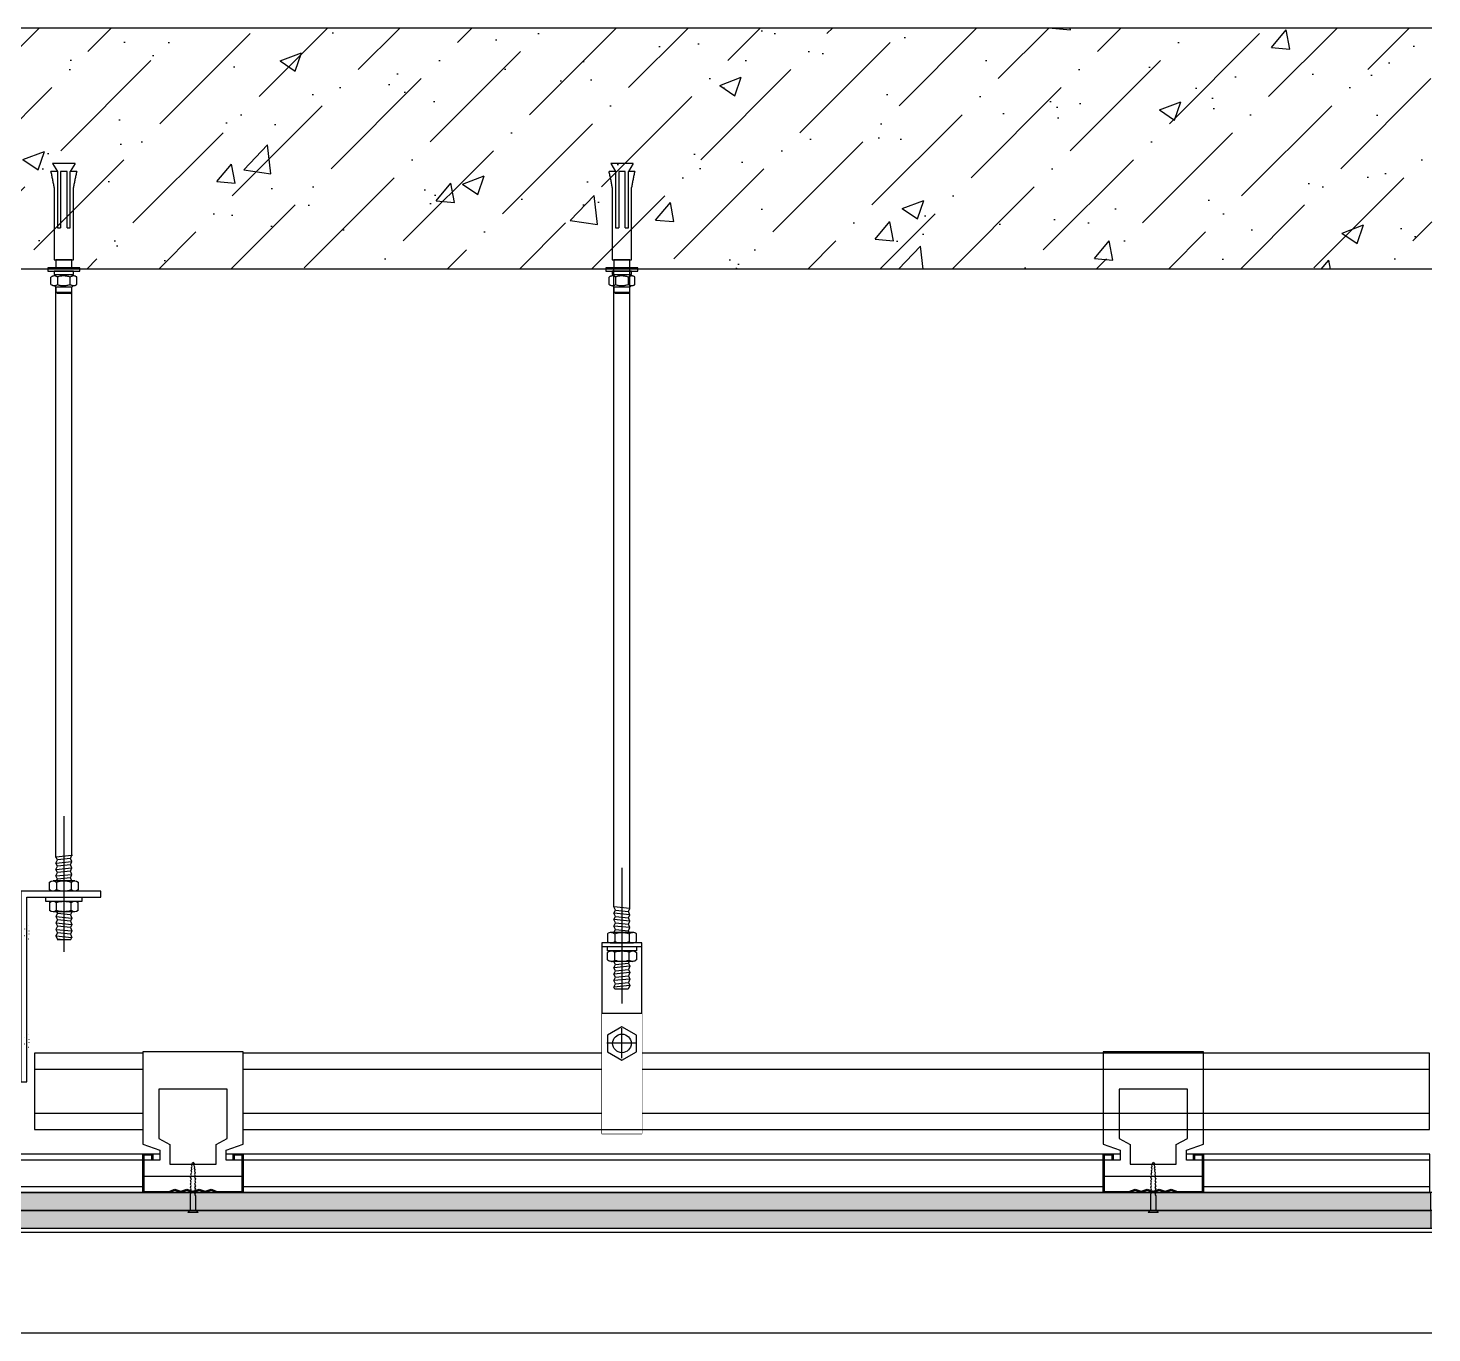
# Model space of a CAD drawing. Header units: millimetres. Extents: x 413534 to 445094, y -245300 to -235817.
# Drawn here: x 425300 to 425999, y -238234 to -237585 of the extents above; entities that cross this region are included whole.
import ezdxf

# ---------------------------------------------------------------- set-up
doc = ezdxf.new("R2010")
doc.units = ezdxf.units.MM
doc.header["$LTSCALE"] = 150
doc.header["$MEASUREMENT"] = 0
for name, pattern in [('ACAD_ISO07W100', [3, 0, -3]), ('CENTER', [50.8, 31.75, -6.35, 6.35, -6.35]), ('DASH', [0.35, 0.25, -0.1]), ('DASHEDX2', [38.1, 25.4, -12.7])]:
    doc.linetypes.add(name, pattern=pattern)
for name, color, linetype in [('4-Fine(立面细线)', 251, 'Continuous'), ('D-节点填充', 250, 'Continuous'), ('D-造型细线', 146, 'Continuous'), ('E-楼板、墙体', 6, 'Continuous'), ('E-立面造型线', 3, 'Continuous'), ('E-顶面轮廓线', 4, 'Continuous')]:
    doc.layers.add(name, color=color, linetype=linetype)

# ---------------------------------------------------------------- blocks, each defined once
blk = doc.blocks.new('*U16')
at = {"layer": 'D-节点填充'}
h = blk.add_hatch(dxfattribs=at)
h.set_pattern_fill('CROSS,_O', color=256, scale=10)
h.set_pattern_definition([(0, (990.746, 412.277), (2.5, 2.5), [1.25, -3.75]), (90, (991.371, 411.652), (-2.5, 2.5), [1.25, -3.75])])
h.paths.add_polyline_path([(0, 9), (0, 0), (847.4, 0), (847.4, 9)])
blk.add_lwpolyline([(0, 9), (0, 0), (847.4, 0), (847.4, 9)], close=True)
blk = doc.blocks.new('*U17')
at = {"layer": 'D-节点填充'}
h = blk.add_hatch(dxfattribs=at)
h.set_pattern_fill('CROSS,_O', color=256, scale=10)
h.set_pattern_definition([(0, (981.6973, 412.277), (2.5, 2.5), [1.25, -3.75]), (90, (982.3223, 411.652), (-2.5, 2.5), [1.25, -3.75])])
h.paths.add_polyline_path([(0, 9), (0, 0), (838.35, 0), (838.35, 9)])
blk.add_lwpolyline([(0, 9), (0, 0), (838.35, 0), (838.35, 9)], close=True)
blk = doc.blocks.new('*U20')
at = {"linetype": 'ACAD_ISO07W100', "ltscale": 0.3}
for p, q in [((-25.5, 113), (-25.5, 288.49)), ((-17.5, 112.2), (-17.5, 288.49))]:
    blk.add_line(p, q, dxfattribs=at)
at = {"color": 251, "linetype": 'CENTER', "ltscale": 3}
blk.add_line((-21.5, 132.44), (-21.5, 64.8), dxfattribs=at)
for p, q in [((-17.5, 112.2), (-25.5, 113)), ((-24.74, 111.32), (-25.5, 113)), ((-18.26, 110.67), (-17.5, 112.2)), ((-25.5, 109.8), (-24.74, 111.32)), ((-17.5, 109), (-25.5, 109.8)), ((-24.74, 108.12), (-25.5, 109.8)), ((-25.5, 106.6), (-24.74, 108.12)), ((-17.5, 105.8), (-25.5, 106.6)), ((-24.74, 104.92), (-25.5, 106.6)), ((-25.5, 103.4), (-24.74, 104.92)), ((-24.74, 111.32), (-18.26, 110.67)), ((-24.74, 108.12), (-18.26, 107.47)), ((-24.74, 104.92), (-18.26, 104.27)), ((-17.5, 109), (-18.26, 110.67)), ((-18.26, 107.47), (-17.5, 109)), ((-17.5, 105.8), (-18.26, 107.47)), ((-18.26, 104.27), (-17.5, 105.8)), ((-28.7, 99.57), (-28.7, 95.62)), ((-26.9, 100.2), (-16.1, 100.2)), ((-17.5, 102.6), (-25.5, 103.4)), ((-24.74, 101.72), (-25.5, 103.4)), ((-25.5, 100.2), (-24.74, 101.72)), ((-25.1, 99.57), (-25.1, 95.62)), ((-24.74, 101.72), (-18.26, 101.07)), ((-17.5, 102.6), (-18.26, 104.27)), ((-18.26, 101.07), (-17.5, 102.6)), ((-17.86, 100.2), (-18.26, 101.07)), ((-17.9, 99.57), (-17.9, 95.62)), ((-14.3, 95.62), (-14.3, 99.57)), ((-30.7, 90), (-30.7, 92)), ((-26.76, 95), (-24.9, 95)), ((-24.9, 95), (-18.1, 95)), ((-18.1, 95), (-16.23, 95)), ((-12.3, 92), (-12.3, 90)), ((-12.3, 90), (-30.7, 90)), ((-28.7, 85.43), (-28.7, 89.38)), ((-26.9, 84.8), (-16.1, 84.8)), ((-25.5, 84.8), (-24.74, 83.28)), ((-25.1, 85.43), (-25.1, 89.38)), ((-24.74, 83.28), (-18.26, 83.93)), ((-17.86, 84.8), (-18.26, 83.93)), ((-18.26, 83.93), (-17.5, 82.4)), ((-17.9, 85.43), (-17.9, 89.38)), ((-14.3, 89.38), (-14.3, 85.43)), ((-24.74, 83.28), (-25.5, 81.6)), ((-17.5, 82.4), (-25.5, 81.6)), ((-25.5, 81.6), (-24.74, 80.08)), ((-24.74, 80.08), (-25.5, 78.4)), ((-17.5, 79.2), (-25.5, 78.4)), ((-25.5, 78.4), (-24.74, 76.88)), ((-24.74, 80.08), (-18.26, 80.73)), ((-24.74, 76.88), (-18.26, 77.53)), ((-17.5, 82.4), (-18.26, 80.73)), ((-18.26, 80.73), (-17.5, 79.2)), ((-17.5, 79.2), (-18.26, 77.53)), ((-18.26, 77.53), (-17.5, 76)), ((-24.74, 76.88), (-25.5, 75.2)), ((-17.5, 76), (-25.5, 75.2)), ((-25.5, 75.2), (-24.74, 73.68)), ((-24.74, 73.68), (-25.5, 72)), ((-17.5, 72.8), (-25.5, 72)), ((-25.04, 71), (-25.5, 72)), ((-18.12, 71), (-25.04, 71)), ((-24.74, 73.68), (-18.26, 74.33)), ((-18.26, 71.28), (-21.06, 71)), ((-17.5, 76), (-18.26, 74.33)), ((-18.26, 74.33), (-17.5, 72.8)), ((-18.26, 71.28), (-17.5, 72.8)), ((-18.26, 71.28), (-18.12, 71))]:
    blk.add_line(p, q)
blk.add_lwpolyline([(-3, 0), (-3, 92), (-40, 92), (-40, 95), (0, 95), (0, 0)], close=True)
at = {"color": 251, "linetype": 'ACAD_ISO07W100', "ltscale": 0.1}
for points in [[(-4, 75.21), (-4, 75.21), (-4, 73.76), (-4, 73.76), (-4, 71.13), (-2.07, 72.8), (5.15, 72.8), (5.24, 72.99), (6.38, 73.1), (6.77, 72.56), (7.57, 73.04), (8.76, 73.19), (9.15, 72.65), (9.96, 73.13), (11.14, 73.29), (11.53, 72.74), (12.34, 73.22), (13.52, 73.38), (13.91, 72.84), (14.72, 73.31), (15.91, 73.47), (16.3, 72.93), (17.1, 73.41), (18.29, 73.56), (18.68, 73.02), (19.48, 73.5), (20.67, 73.66), (21.06, 73.12), (21.87, 73.59), (23.05, 73.75), (23.44, 73.21), (24.25, 73.69), (26.67, 74.47), (25.05, 75.42), (24.63, 75.9), (23.79, 75.37), (22.74, 75.49), (22.32, 75.97), (21.48, 75.44), (20.43, 75.56), (20.01, 76.03), (19.17, 75.51), (18.12, 75.62), (17.7, 76.1), (16.86, 75.57), (15.81, 75.69), (15.39, 76.17), (14.56, 75.64), (13.5, 75.76), (13.08, 76.24), (12.25, 75.71), (11.2, 75.83), (10.77, 76.31), (9.94, 75.78), (8.89, 75.89), (8.47, 76.37), (7.63, 75.84), (6.62, 76.09), (5.35, 75.58), (4.44, 76.13), (-2.07, 76.13), (-4, 77.8)], [(-4, 21.24), (-4, 21.24), (-4, 19.79), (-4, 19.79), (-4, 17.17), (-2.07, 18.83), (5.15, 18.83), (5.24, 19.03), (6.38, 19.13), (6.77, 18.59), (7.57, 19.07), (8.76, 19.23), (9.15, 18.69), (9.96, 19.16), (11.14, 19.32), (11.53, 18.78), (12.34, 19.26), (13.52, 19.41), (13.91, 18.87), (14.72, 19.35), (15.91, 19.51), (16.3, 18.97), (17.1, 19.44), (18.29, 19.6), (18.68, 19.06), (19.48, 19.54), (20.67, 19.69), (21.06, 19.15), (21.87, 19.63), (23.05, 19.79), (23.44, 19.24), (24.25, 19.72), (26.67, 20.5), (25.05, 21.46), (24.63, 21.93), (23.79, 21.41), (22.74, 21.52), (22.32, 22), (21.48, 21.47), (20.43, 21.59), (20.01, 22.07), (19.17, 21.54), (18.12, 21.66), (17.7, 22.14), (16.86, 21.61), (15.81, 21.73), (15.39, 22.21), (14.56, 21.68), (13.5, 21.79), (13.08, 22.27), (12.25, 21.74), (11.2, 21.86), (10.77, 22.34), (9.94, 21.81), (8.89, 21.93), (8.47, 22.41), (7.63, 21.88), (6.62, 22.12), (5.35, 21.61), (4.44, 22.17), (-2.07, 22.17), (-4, 23.83)]]:
    blk.add_lwpolyline(points, close=True, dxfattribs=at)
for centre, radius, start, end in [((-26.9, 97.29), 2.91, 51.78851, 128.21149), ((-21.5, 89.49), 10.71, 70.34714, 109.65286), ((-16.1, 97.29), 2.91, 51.78851, 128.21149), ((-26.9, 97.91), 2.91, 231.78851, 308.21149), ((-21.5, 105.71), 10.71, 250.34714, 289.65286), ((-16.1, 97.91), 2.91, 231.78851, 308.21149), ((-26.9, 87.09), 2.91, 51.78851, 128.21149), ((-26.9, 87.71), 2.91, 231.78851, 308.21149), ((-21.5, 79.29), 10.71, 70.34714, 109.65286), ((-21.5, 95.51), 10.71, 250.34714, 289.65286), ((-16.1, 87.09), 2.91, 51.78851, 128.21149), ((-16.1, 87.71), 2.91, 231.78851, 308.21149)]:
    blk.add_arc(centre, radius, start, end)
blk = doc.blocks.new('g434t')
at = {"layer": '4-Fine(立面细线)', "color": 251, "linetype": 'DASHEDX2', "ltscale": 0.02}
for p, q in [((2366.13, 1133.62), (2366.13, 1119.62)), ((2366.13, 1133.62), (2371.13, 1130.62)), ((2371.13, 1134.62), (2371.13, 1130.62)), ((2406.13, 1130.62), (2371.13, 1130.62)), ((2406.13, 1128.62), (2371.13, 1128.62)), ((2371.13, 1128.62), (2371.13, 1124.62)), ((2426.13, 1132.62), (2381.13, 1132.62)), ((2406.13, 1128.62), (2406.13, 1130.62)), ((2426.13, 1120.62), (2426.13, 1132.62)), ((2436.13, 1132.61), (2435.13, 1132.03)), ((2441.5, 1134.62), (2436.75, 1134.62)), ((2441.42, 1130.62), (2436.83, 1130.62)), ((2442.13, 1132.61), (2443.13, 1131.62)), ((2446.13, 1131.62), (2443.13, 1131.62)), ((2443.13, 1131.62), (2443.13, 1121.62)), ((2447.13, 1130.62), (2446.13, 1131.62)), ((2446.13, 1121.62), (2446.13, 1131.62)), ((2447.13, 1130.62), (2447.13, 1122.62)), ((2366.13, 1119.62), (2371.13, 1122.62)), ((2371.13, 1124.62), (2406.13, 1124.62)), ((2371.13, 1122.62), (2406.13, 1122.62)), ((2371.13, 1122.62), (2371.13, 1118.62)), ((2381.13, 1120.62), (2426.13, 1120.62)), ((2406.13, 1122.62), (2406.13, 1124.62)), ((2436.13, 1120.65), (2435.13, 1121.22)), ((2436.75, 1122.62), (2441.5, 1122.62)), ((2442.13, 1120.65), (2443.13, 1121.62)), ((2443.13, 1121.62), (2446.13, 1121.62)), ((2447.13, 1122.62), (2446.13, 1121.62)), ((2441.42, 1118.62), (2436.83, 1118.62))]:
    blk.add_line(p, q, dxfattribs=at)
for points in [[(2431.13, 1116.62), (2433.13, 1116.62), (2433.13, 1136.62), (2431.13, 1136.62)], [(2431.13, 1121.62), (2431.13, 1131.62), (2426.13, 1131.62), (2426.13, 1121.62)], [(2433.13, 1120.62), (2435.13, 1120.62), (2435.13, 1132.62), (2433.13, 1132.62)]]:
    blk.add_lwpolyline(points, close=True, dxfattribs=at)
for centre, radius, start, end in [((2405.87, 1282.33), 151.74, 256.76433, 260.6158), ((2448.36, 1126.5), 12.24, 160.33684, 198.50401), ((2439.47, 1132.67), 3.34, 144.34274, 217.95471), ((2438.79, 1132.67), 3.34, 322.04529, 35.65726), ((2429.9, 1126.5), 12.24, 341.49599, 19.66316), ((2405.87, 970.91), 151.74, 99.3842, 103.23567), ((2439.47, 1120.67), 3.34, 144.34274, 217.95471), ((2438.79, 1120.67), 3.34, 322.04529, 35.65726)]:
    blk.add_arc(centre, radius, start, end, dxfattribs=at)
blk = doc.blocks.new('*U30')
blk.add_lwpolyline([(0, 0), (719.97, 0), (719.97, 19), (0, 19)], close=True)
at = {"color": 251, "linetype": 'DASH', "ltscale": 25}
for points in [[(719.97, 16), (0, 16)], [(0, 3), (719.97, 3)]]:
    blk.add_lwpolyline(points, dxfattribs=at)
blk = doc.blocks.new('A$C2A732D7B')
blk.add_wipeout([(25, 10), (25, 29), (20, 29), (20, 26), (16.5, 25.99), (16.5, 31), (25, 34), (25, 80), (-25, 80), (-25, 34), (-16.5, 31), (-16.5, 26), (-20, 26), (-20, 29), (-25, 29), (-25, 10), (-12, 10), (-9, 11), (-6, 10), (-3, 11), (0, 10), (3, 11), (6, 10), (9, 11), (12, 10)])
for points in [[(-25, 80), (-25, 34), (-16.5, 31), (-16.5, 26), (-24.5, 26), (-24.5, 18), (24.5, 18), (24.5, 26), (16.5, 26), (16.5, 31), (25, 34), (25, 80)], [(20.5, 26), (20, 26), (20, 29), (25, 29), (25, 10), (12, 10), (9, 11), (6, 10), (3, 11), (0, 10), (-3, 11), (-6, 10), (-9, 11), (-12, 10), (-25, 10), (-25, 29), (-20, 29), (-20, 26), (-20.5, 26), (-20.5, 28.5), (-24.5, 28.5), (-24.5, 10.5), (-12.08, 10.5), (-9, 11.53), (-6, 10.53), (-3, 11.53), (0, 10.53), (3, 11.53), (6, 10.53), (9, 11.53), (12.08, 10.5), (24.5, 10.5), (24.5, 28.5), (20.5, 28.5)]]:
    blk.add_lwpolyline(points, close=True)
at = {"color": 251}
blk.add_lwpolyline([(-17, 61.32), (-17, 36.86), (-11.5, 33.86), (-11.5, 24), (11.5, 24), (11.5, 33.86), (17, 36.86), (17, 61.32)], close=True, dxfattribs=at)
at = {"color": 251, "ltscale": 0.1}
blk.add_lwpolyline([(-1.17, 17.46), (-0.71, 18.43), (-1.07, 19.07), (-0.65, 20.01), (-0.91, 20.65), (-0.6, 21.51), (-0.8, 22.17), (-0.48, 23.03), (-0.73, 23.67), (0, 25), (0.64, 24.18), (0.47, 23.38), (0.75, 22.74), (0.55, 21.93), (0.87, 21.31), (0.7, 20.51), (1.03, 19.85), (0.74, 18.96), (1.16, 18.31), (0.77, 17.35), (1.25, 16.67), (0.86, 15.7), (1.25, 15), (0.83, 14.04), (1.25, 13.33), (0.83, 12.37), (1.25, 11.67), (0.83, 10.7), (1.25, 9.99), (0.83, 9.06), (1.25, 8.33), (1.25, 1.38), (2.5, 0), (-2.5, 0), (-1.25, 1.38), (-1.25, 9.14), (-1.25, 9.14), (-0.83, 10.1), (-1.25, 10.8), (-0.83, 11.77), (-1.25, 12.47), (-0.83, 13.44), (-1.25, 14.14), (-0.83, 15.13), (-1.25, 15.82), (-0.74, 16.79)], close=True, dxfattribs=at)
blk = doc.blocks.new('*U29')
at = {"color": 251, "linetype": 'DASH', "ltscale": 25}
for p, q in [((0, 30), (695.04, 30)), ((0, 8), (695.04, 8))]:
    blk.add_line(p, q, dxfattribs=at)
blk.add_lwpolyline([(0, 38), (695.04, 38), (695.04, 0), (0, 0)], close=True)
blk = doc.blocks.new('*U31')
at = {"ltscale": 0.3}
for p, q in [((-4, 111), (-4, 428.64)), ((4, 110.2), (4, 428.64))]:
    blk.add_line(p, q, dxfattribs=at)
at = {"color": 251, "linetype": 'CENTER', "ltscale": 3}
blk.add_line((0, 130.44), (0, 62.8), dxfattribs=at)
for p, q in [((4, 110.2), (-4, 111)), ((4, 107), (-4, 107.8)), ((-3.24, 109.32), (3.24, 108.67)), ((-3.24, 106.12), (3.24, 105.47)), ((4, 103.8), (-4, 104.6)), ((4, 100.6), (-4, 101.4)), ((-3.24, 102.92), (3.24, 102.27)), ((-3.24, 99.72), (3.24, 99.07)), ((10, 91), (-10, 91)), ((-3.6, 97.57), (-3.6, 93.62)), ((3.6, 97.57), (3.6, 93.62)), ((-3.6, 84.43), (-3.6, 88.38)), ((3.6, 84.43), (3.6, 88.38)), ((4, 81.4), (-4, 80.6)), ((4, 78.2), (-4, 77.4)), ((-3.24, 82.28), (3.24, 82.93)), ((-3.24, 79.08), (3.24, 79.73)), ((4, 75), (-4, 74.2)), ((4, 71.8), (-4, 71)), ((3.18, 70), (-3.5, 70)), ((-3.24, 75.88), (3.24, 76.53)), ((-3.24, 72.68), (3.24, 73.33))]:
    blk.add_line(p, q)
for points in [[(-4, 98.2), (-3.24, 99.72), (-4, 101.4), (-3.24, 102.92), (-4, 104.6), (-3.24, 106.12), (-4, 107.8), (-3.24, 109.32), (-4, 111)], [(3.64, 98.2), (3.24, 99.07), (4, 100.6), (3.24, 102.27), (4, 103.8), (3.24, 105.47), (4, 107), (3.24, 108.67), (4, 110.2)], [(7.2, 91), (7.2, 89), (-7.2, 89), (-7.2, 91)], [(-3.5, 70), (-4, 71), (-3.24, 72.68), (-4, 74.2), (-3.24, 75.88), (-4, 77.4), (-3.24, 79.08), (-4, 80.6), (-3.24, 82.28), (-4, 83.8)], [(3.64, 83.8), (3.24, 82.93), (4, 81.4), (3.24, 79.73), (4, 78.2), (3.24, 76.53), (4, 75), (3.24, 73.33), (4, 71.8), (3.18, 70)]]:
    blk.add_lwpolyline(points)
for points in [[(3.64, 98.2), (-4, 98.2), (-5.42, 98.2, 0.22641), (-7.2, 97.47), (-7.2, 93.73, 0.193582), (-5.26, 93), (-3.4, 93), (3.4, 93), (5.26, 93, 0.201578), (7.2, 93.73), (7.2, 97.47, 0.203722), (5.42, 98.2)], [(3.64, 83.8), (-4, 83.8), (-5.42, 83.8, -0.22641), (-7.2, 84.53), (-7.2, 88.27, -0.193582), (-5.27, 89), (-3.4, 89), (3.4, 89), (5.26, 89, -0.201578), (7.2, 88.27), (7.2, 84.53, -0.203722), (5.42, 83.8)]]:
    blk.add_lwpolyline(points, format="xyb", close=True)
for points in [[(-5.26, 98.2, -0.219294), (-3.6, 97.57, -0.173205), (3.6, 97.57, -0.102242), (5.26, 98.2)], [(-5.26, 93, 0.219294), (-3.6, 93.62, 0.173205), (3.6, 93.62, 0.102242), (5.26, 93)], [(-5.27, 89, -0.219294), (-3.6, 88.38, -0.173205), (3.6, 88.38, -0.102242), (5.26, 89)], [(-5.27, 83.8, 0.219294), (-3.6, 84.43, 0.173205), (3.6, 84.43, 0.102242), (5.26, 83.8)]]:
    blk.add_lwpolyline(points, format="xyb")
blk.add_lwpolyline([(10, -2), (10, 93), (-10, 93), (-10, -2)], close=True)
blk.add_wipeout([(-10, 58), (10, 58), (10, -2), (-10, -2)])
blk.add_line((-10, 58), (10, 58))
for p, q in [((0, 35.55), (0, 50.45)), ((7.45, 43), (-7.45, 43))]:
    blk.add_line(p, q, dxfattribs=at)
at = {"color": 251, "linetype": 'DASH', "ltscale": 15}
blk.add_line((-10, 0), (10, 0), dxfattribs=at)
blk.add_lwpolyline([(0, 51.26), (-7.2, 47.1), (-7.2, 38.78), (0, 34.62), (7.2, 38.78), (7.2, 47.1)], close=True)
blk.add_circle((0, 42.94), 4.62)

msp = doc.modelspace()

# ---------------------------------------------------------------- hatches: boundary and pattern name
at = {"layer": 'D-节点填充'}
h = msp.add_hatch(dxfattribs=at)
h.set_pattern_fill('ANSI36', color=256, scale=8, style=0)
h.set_pattern_definition([(45, (424166.298, -238004.892), (13.4704, 49.3914), [63.5, -12.7, 0, -12.7])])
h.paths.add_polyline_path([(425998.84, -237704.56), (425998.84, -237584.56), (424398.84, -237584.56), (424398.84, -237644.46), (424398.84, -237668.39), (424398.84, -237984.56), (424598.84, -237984.56), (424598.84, -237704.56)])
h = msp.add_hatch(dxfattribs=at)
h.set_pattern_fill('AR-CONC', color=256, scale=0.6, style=0)
h.set_pattern_definition([(50, (424166.3, -238004.89), (109.311, -9.5635), [11.43, -125.73]), (355, (424166.3, -238004.89), (-21.146, 114.634), [9.144, -100.584]), (100.451, (424175.41, -238005.69), (88.1655, 105.07), [9.714, -106.854]), (46.184, (424166.3, -237974.41), (162.647, -25.225), [17.145, -188.595]), (96.636, (424179.85, -237976.51), (142.443, 148.455), [14.571, -160.281]), (351.184, (424166.3, -237974.41), (142.443, 148.455), [13.716, -150.876]), (21, (424181.54, -237982.03), (90.969, -61.3593), [11.43, -125.73]), (326, (424181.54, -237982.03), (37.081, 110.513), [9.144, -100.584]), (71.4514, (424189.12, -237987.14), (128.05, 49.154), [9.714, -106.854]), (37.5, (424166.3, -238004.89), (1.8532, 50.733), [0, -99.3648, 0, -102.108, 0, -100.965]), (7.5, (424166.3, -238004.89), (40.0918, 60.1083), [0, -58.2168, 0, -97.0788, 0, -38.481]), (327.5, (424132.313, -238004.89), (81.3544, -3.43725), [0, -38.1, 0, -118.872, 0, -157.734]), (317.5, (424117.07, -238004.89), (88.8775, 15.256), [0, -49.53, 0, -78.9432, 0, -112.014])])
h.paths.add_polyline_path([(425998.84, -237704.56), (425998.84, -237584.56), (424398.84, -237584.56), (424398.84, -237644.46), (424398.84, -237668.39), (424398.84, -237984.56), (424598.84, -237984.56), (424598.84, -237704.56)])

# ---------------------------------------------------------------- linework, layer by layer
at = {"layer": 'D-造型细线'}
for p, q in [((425313.34, -237997.26), (425313.34, -237713.6)), ((425321.34, -237996.46), (425321.34, -237713.6)), ((425998.84, -238164.44), (425159.84, -238164.44)), ((425998.84, -238173.44), (425150.84, -238173.44)), ((425998.84, -238182.44), (425150.84, -238182.44))]:
    msp.add_line(p, q, dxfattribs=at)
at = {"layer": 'E-楼板、墙体'}
for p, q in [((425998.84, -237584.56, 0), (424398.84, -237584.56, 0)), ((425998.84, -237704.56), (424598.84, -237704.56))]:
    msp.add_line(p, q, dxfattribs=at)
at = {"layer": 'E-立面造型线', "color": 251}
msp.add_line((424998.84, -238234.44, 0), (425998.84, -238234.44, 0), dxfattribs=at)
at = {"layer": 'E-顶面轮廓线'}
msp.add_line((425998.84, -238184.44), (425148.84, -238184.44), dxfattribs=at)

# ---------------------------------------------------------------- block references
at = {"layer": '4-Fine(立面细线)', "color": 1, "xscale": 0.8, "yscale": 0.8, "zscale": 0.8, "rotation": 270}
msp.add_blockref('g434t', (424416.04, -235759.1), dxfattribs=at)
at = {"layer": 'D-造型细线', "xscale": -1}
msp.add_blockref('*U20', (425295.84, -238109.46), dxfattribs=at)
at = {"layer": 'D-造型细线'}
msp.add_blockref('*U30', (425277.84, -238164.44), dxfattribs=at)
at = {"layer": 'D-造型细线', "xscale": -1, "rotation": 180}
for name, p in [('*U17', (425159.84, -238164.44, 0)), ('*U16', (425150.84, -238173.44, 0))]:
    msp.add_blockref(name, p, dxfattribs=at)

# ---------------------------------------------------------------- next in the draw order: block references
at = {"layer": 'D-造型细线'}
msp.add_blockref('A$C2A732D7B', (425860, -238174.44), dxfattribs=at)

# ---------------------------------------------------------------- next in the draw order: block references
at = {"layer": 'D-造型细线', "xscale": -1, "rotation": 359.9999999983019}
msp.add_blockref('*U29', (425997.71, -238133.19), dxfattribs=at)

# ---------------------------------------------------------------- next in the draw order: block references
at = {"layer": 'D-造型细线'}
for name, p in [('*U31', (425595.34, -238133.19)), ('A$C2A732D7B', (425381.67, -238174.44))]:
    msp.add_blockref(name, p, dxfattribs=at)

# ---------------------------------------------------------------- next in the draw order: block references
at = {"layer": '4-Fine(立面细线)', "color": 1, "xscale": 0.8, "yscale": 0.8, "zscale": 0.8, "rotation": 270}
msp.add_blockref('g434t', (424694.05, -235759.1), dxfattribs=at)

doc.saveas('drawing.dxf')
